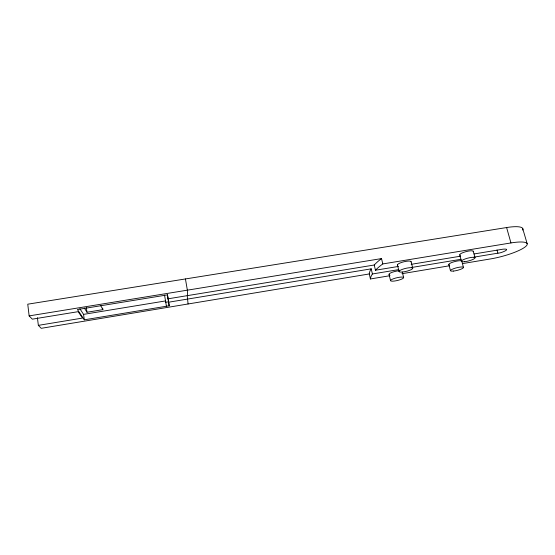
<?xml version="1.0" encoding="UTF-8"?>
<svg xmlns="http://www.w3.org/2000/svg" width="555" height="555" viewBox="0 0 555 555"><rect width="100%" height="100%" fill="white"/><g stroke="black" fill="none" stroke-linecap="round" stroke-linejoin="round"><path stroke-width="0.83" d="M390.012 275.696L370.414 278.964L369.262 273.677A139.513 29.79 -15.2 0 1 370.879 269.355L371.212 268.842L168.637 302.204L169.192 305.784L84.311 319.819L77.429 309.544L167.506 294.872L168.109 298.798L374.237 265.006L374.764 264.444A139.513 29.79 -15.2 0 1 380.987 258.991L381.535 258.588L382.804 263.93L382.256 264.326A139.756 28.964 -15.1 0 0 375.992 269.675L375.464 270.223L374.237 265.006M370.414 278.964L370.435 278.693A139.756 28.964 -15.1 0 1 372.079 274.475L372.412 273.976L371.212 268.842M473.998 257.138L497.897 253.17C501.144 253.267 512.425 248.321 502.99 249.181L474.081 253.954M401.945 273.705L449.668 265.741M462.454 263.611L490.578 258.914A27.528 5.64 -15 0 0 525.224 246.878A27.528 5.64 -15 0 0 510.954 242.937L382.804 263.93M37.414 317.668L38.35 325.362L82.494 318.077L78.179 311.667L32.308 319.16L29.144 315.899L27.75 304.189L506.604 227.543A27.389 6.119 -15.3 0 1 511.724 226.891L513.271 226.773A27.389 6.119 -15.3 0 1 517.336 226.711L518.467 226.794A27.389 6.119 -15.3 0 1 522.623 228.272L527.174 243.714M375.464 270.223L398.421 266.435M411.172 264.333L460.477 256.195M369.248 273.955L41.23 328.317L38.35 325.362M372.412 273.976L398.872 269.591M411.678 267.468L461.191 259.261M29.144 315.899L381.535 258.588M84.388 308.087L86.989 312.25L102.862 309.648L102.64 308.101M79.878 308.733L83.569 314.38L165.543 300.921L166.41 306.242M100.642 305.444L102.862 309.648M506.604 227.543L510.954 242.937M497.016 250L497.897 253.17M473.255 251.214L474.997 257.686M461.989 261.884L463.425 267.33M459.748 254.946L461.455 261.391M448.822 264.423L450.438 270.632M411.109 261.676L412.74 268.259A7.035 1.519 -13.6 0 1 402.68 271.999A7.035 1.519 -13.6 0 1 402.278 269.383A7.035 1.519 -13.6 0 1 412.74 268.259M402.299 272.04L403.645 277.576A6.722 1.401 -13.3 0 1 394.092 281.08A6.722 1.401 -13.3 0 1 393.578 278.707A6.722 1.401 -13.3 0 1 403.645 277.576M397.463 264.957L399.059 271.534M389.055 274.371L390.567 280.691M185.432 278.922L187.361 290.182L187.639 295.6M187.236 295.649L188.069 303.994M164.544 295.107L165.758 302.253L168.533 301.795L167.971 298.139M167.43 294.663L169.192 305.784M86.344 307.574L86.989 312.25M83.569 314.38L84.311 319.819M460.352 255.258A7.021 1.512 -14.6 0 1 465.673 251.72A7.021 1.512 -14.6 0 1 473.165 251.727M397.609 265.179A7.014 1.582 -13.7 0 1 403.985 261.752A7.014 1.582 -13.7 0 1 411.061 261.939M389.201 274.565A6.709 1.45 -13.4 0 1 391.844 272.422A6.709 1.45 -13.4 0 1 399.142 270.743M449.113 264.791A6.702 1.394 -14.3 0 1 453.449 261.939A6.702 1.394 -14.3 0 1 461.573 260.933M522.845 228.667A27.389 6.119 -15.3 0 1 522.692 230.075M464.542 261.703A7.035 1.457 -14.5 0 0 475.031 257.915A7.035 1.457 -14.5 0 0 465.083 258.97A7.035 1.457 -14.5 0 0 464.542 261.703M453.518 271.076A6.715 1.346 -14.2 0 0 463.474 267.531A6.715 1.346 -14.2 0 0 453.872 268.599A6.715 1.346 -14.2 0 0 453.518 271.076"/></g></svg>
